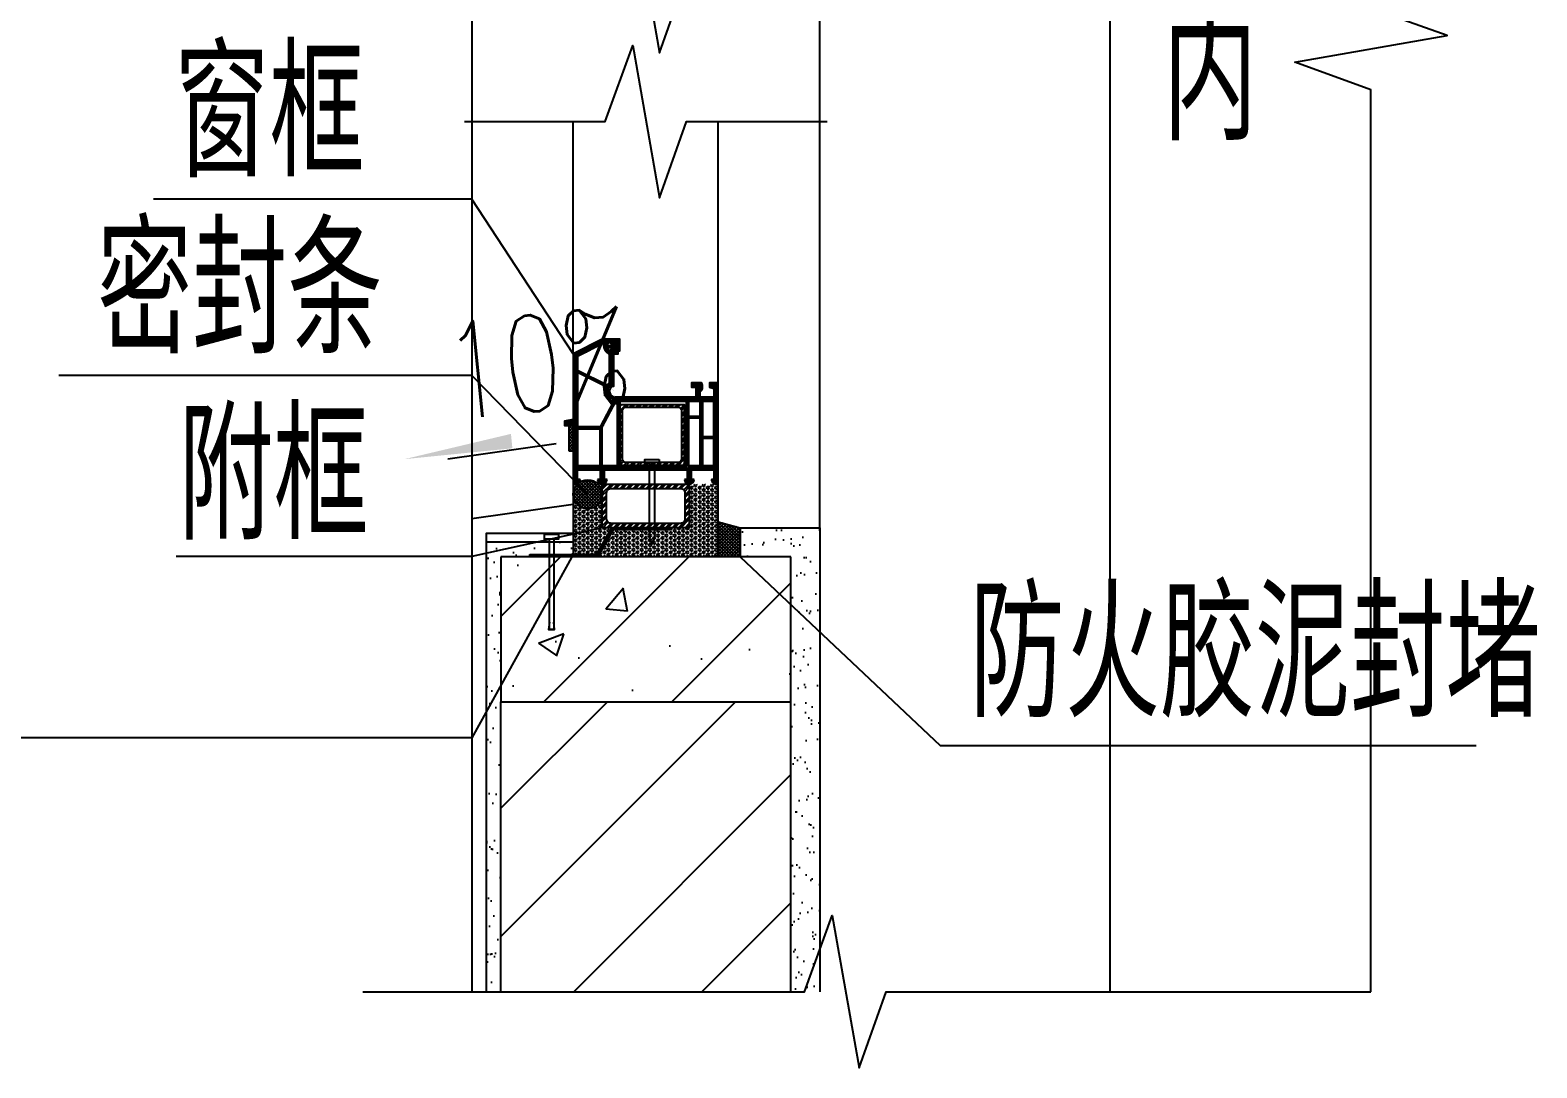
# Model space of a CAD drawing. Extents: x 1738711 to 2346805, y 1189731 to 2516152.
# Drawn here: x 2231741 to 2235688, y 2379147 to 2381866 of the extents above; entities that cross this region are included whole.
import ezdxf

# ---------------------------------------------------------------- set-up
doc = ezdxf.new("R2010")
doc.units = 0
doc.header["$LTSCALE"] = 1000
doc.header["$MEASUREMENT"] = 0
for name, color, linetype in [('COLUMN', 9, 'Continuous'), ('DIM_LEAD', 3, 'Continuous'), ('DIM_SYMB', 3, 'Continuous'), ('HATCH', 9, 'Continuous'), ('Look_line【看线、投影线】', 4, 'Continuous'), ('Nail', 204, 'Continuous'), ('PUB_HATCH', 8, 'Continuous'), ('PUB_TEXT', 7, 'Continuous'), ('SURFACE', 6, 'Continuous'), ('WALL', 40, 'Continuous'), ('WINDOW', 144, 'Continuous'), ('墙身-粉刷面', 124, 'Continuous')]:
    doc.layers.add(name, color=color, linetype=linetype)
doc.styles.add('_TCH_DIM', font='SIMPLEX', dxfattribs={"bigfont": 'GBCBIG'})
doc.styles.add('TSSD_Dimension', font='tssdeng.shx', dxfattribs={"width": 0.7, "bigfont": 'Hztxt.shx'})
pattern_1 = [(37.5, (-536011.304, 2716213.26), (-2.3937476, 73.2193032), [0, -57.76, 0, -64.6, 0, -61.75]), (7.5, (-536011.3, 2716213.26), (67.2515148, 107.2415505), [0, -31.16, 0, -52.06, 0, -19.95]), (327.5, (-536058.044, 2716213.26), (118.3373907, 0.215044), [0, -19, 0, -68.4, 0, -89.3]), (317.5, (-536058.04, 2716213.26), (114.232811, 33.3516715), [0, -9.5, 0, -44.84, 0, -51.3])]
pattern_2 = [(4e-38, (2139871.282, 2290212.8845), (0, 6.2691564), [3.6195, -7.239]), (120, (2139871.282, 2290212.8845), (-5.4292487, -3.1345782), [3.6195, -7.239]), (60, (2139874.9015, 2290212.8845), (-5.4292487, 3.1345782), [3.6195, -7.239])]
pattern_3 = [(45, (2139871.282, 2290212.884), (-8.5312433, 8.5312433), []), (45, (2139871.282, 2290218.917), (-8.5312433, 8.5312433), [])]
pattern_4 = [(45, (2139871.282, 2290212.8845), (-4.26562166, 4.26562166), []), (45, (2139871.282, 2290215.901), (-4.26562166, 4.26562166), [])]

# ---------------------------------------------------------------- blocks, each defined once
blk = doc.blocks.new('nail 6')
at = {"layer": 'Nail'}
blk.add_lwpolyline([(24412.6, 26821), (24412.1, 26826), (24416.1, 26826), (24415.6, 26821)], dxfattribs=at)
for points in [[(24412.6, 26763.5), (24415.6, 26763.5), (24415.6, 26826), (24412.6, 26826)], [(24409.1, 26760.5), (24409.1, 26763.5), (24419.1, 26763.5), (24419.1, 26760.5)]]:
    blk.add_lwpolyline(points, close=True, dxfattribs=at)
blk = doc.blocks.new('nail 7')
at = {"layer": 'Nail'}
blk.add_lwpolyline([(24609.9, 23823.2), (24609.9, 23821.2), (24599.9, 23821.2), (24599.9, 23823.2)], close=True, dxfattribs=at)
blk.add_lwpolyline([(24602.9, 23821.2), (24602.9, 23769.7), (24604.9, 23764.7), (24606.9, 23769.7), (24606.9, 23821.2)], dxfattribs=at)

msp = doc.modelspace()

# ---------------------------------------------------------------- hatches: boundary and pattern name
at = {"layer": 'DIM_SYMB'}
msp.add_hatch(color=256, dxfattribs=at).paths.add_polyline_path([(2232720.8, 2380742), (2233004.3, 2380770.5), (2233000.5, 2380808.3)])
at = {"layer": 'HATCH'}
h = msp.add_hatch(dxfattribs=at)
h.set_pattern_fill('STEEL', color=256, scale=3.8, style=0)
h.set_pattern_definition(pattern_4)
edge = h.paths.add_edge_path()
edge.add_ellipse((2233258.8, 2381037.5), major_axis=(0, 13.3), ratio=0.797656, start_angle=282.3734, end_angle=540)
edge.add_ellipse((2233258.8, 2381037.5), major_axis=(0, 13.3), ratio=0.797656, start_angle=180, end_angle=194.024)
edge.add_line((2233261.4, 2381024.6), (2233262.1, 2381024.2))
edge.add_line((2233262.1, 2381024.2), (2233258.8, 2381024.2))
edge.add_ellipse((2233258.8, 2381037.5), major_axis=(0, 13.3), ratio=0.797656, start_angle=-77.6266, end_angle=180, ccw=False)
edge.add_line((2233269.2, 2381040.3), (2233270.2, 2381040.3))
edge.add_line((2233270.2, 2381040.3), (2233270.2, 2381056.5))
edge.add_line((2233270.2, 2381056.5), (2233239.8, 2381056.5))
edge.add_line((2233239.8, 2381056.5), (2233163.8, 2381018.5))
edge.add_line((2233163.8, 2381018.5), (2233163.8, 2380845.6))
edge.add_line((2233163.8, 2380845.6), (2233141, 2380841.8))
edge.add_line((2233141, 2380841.8), (2233141, 2380830.4))
edge.add_line((2233141, 2380830.4), (2233163.8, 2380830.4))
edge.add_line((2233163.8, 2380830.4), (2233163.8, 2380677.9))
edge.add_arc((2233169.5, 2380688.9), 12.4, 242.6455, 360)
edge.add_line((2233181.9, 2380688.9), (2233175.2, 2380688.9))
edge.add_line((2233175.2, 2380688.9), (2233175.2, 2380714.5))
edge.add_line((2233175.2, 2380714.5), (2233234.1, 2380714.5))
edge.add_line((2233234.1, 2380714.5), (2233234.1, 2380688.9))
edge.add_line((2233234.1, 2380688.9), (2233227.4, 2380688.9))
edge.add_arc((2233239.8, 2380688.9), 12.4, 180, 360)
edge.add_line((2233252.2, 2380688.9), (2233245.5, 2380688.9))
edge.add_line((2233245.5, 2380688.9), (2233245.5, 2380714.5))
edge.add_line((2233245.5, 2380714.5), (2233462.1, 2380714.5))
edge.add_line((2233462.1, 2380714.5), (2233462.1, 2380688.9))
edge.add_line((2233462.1, 2380688.9), (2233455.4, 2380688.9))
edge.add_arc((2233467.8, 2380688.9), 12.4, 180, 360)
edge.add_line((2233480.2, 2380688.9), (2233473.5, 2380688.9))
edge.add_line((2233473.5, 2380688.9), (2233473.5, 2380714.5))
edge.add_line((2233473.5, 2380714.5), (2233532.4, 2380714.5))
edge.add_line((2233532.4, 2380714.5), (2233532.4, 2380688.9))
edge.add_line((2233532.4, 2380688.9), (2233525.7, 2380688.9))
edge.add_arc((2233538.1, 2380688.9), 12.4, 180, 297.3545)
edge.add_line((2233543.8, 2380677.9), (2233543.8, 2380942.5))
edge.add_line((2233543.8, 2380942.5), (2233521, 2380942.5))
edge.add_line((2233521, 2380942.5), (2233521, 2380931.1))
edge.add_line((2233521, 2380931.1), (2233532.4, 2380927.3))
edge.add_line((2233532.4, 2380927.3), (2233532.4, 2380904.5))
edge.add_line((2233532.4, 2380904.5), (2233496.3, 2380904.5))
edge.add_line((2233496.3, 2380904.5), (2233496.3, 2380920.8))
edge.add_arc((2233496.3, 2380926.5), 5.7, 270, 360)
edge.add_line((2233502, 2380926.5), (2233502, 2380936.8))
edge.add_arc((2233496.3, 2380936.8), 5.7, 0, 90)
edge.add_line((2233496.3, 2380942.5), (2233473.5, 2380942.5))
edge.add_line((2233473.5, 2380942.5), (2233473.5, 2380931.1))
edge.add_line((2233473.5, 2380931.1), (2233484.9, 2380931.1))
edge.add_line((2233484.9, 2380931.1), (2233484.9, 2380904.5))
edge.add_line((2233484.9, 2380904.5), (2233272.7, 2380904.5))
edge.add_arc((2233274.6, 2380920.2), 15.9, 125.2933, 263.2382, ccw=False)
edge.add_line((2233265.4, 2380933.2), (2233270.2, 2380933.2))
edge.add_line((2233270.2, 2380933.2), (2233270.2, 2381018.5))
edge.add_line((2233270.2, 2381018.5), (2233277.8, 2381018.5))
edge.add_line((2233277.8, 2381018.5), (2233277.8, 2381052.7))
edge.add_line((2233277.8, 2381052.7), (2233281.6, 2381052.7))
edge.add_line((2233281.6, 2381052.7), (2233281.6, 2381029.9))
edge.add_line((2233281.6, 2381029.9), (2233277.8, 2381029.9))
edge.add_line((2233277.8, 2381029.9), (2233277.8, 2381018.5))
edge.add_line((2233277.8, 2381018.5), (2233281.6, 2381018.5))
edge.add_line((2233281.6, 2381018.5), (2233281.6, 2381026.1))
edge.add_line((2233281.6, 2381026.1), (2233285.4, 2381026.1))
edge.add_line((2233285.4, 2381026.1), (2233285.4, 2381056.5))
edge.add_line((2233285.4, 2381056.5), (2233270.2, 2381056.5))
edge.add_line((2233270.2, 2381056.5), (2233270.2, 2381040.3))
edge.add_line((2233270.2, 2381040.3), (2233269.2, 2381040.3))
edge = h.paths.add_edge_path(flags=16)
edge.add_line((2233269.2, 2380893.5), (2233233.9, 2380826.6))
edge.add_line((2233233.9, 2380826.6), (2233175.2, 2380826.6))
edge.add_line((2233175.2, 2380826.6), (2233175.2, 2380820.9))
edge.add_line((2233175.2, 2380820.9), (2233234.1, 2380820.9))
edge.add_line((2233234.1, 2380820.9), (2233234.1, 2380744.9))
edge.add_line((2233234.1, 2380744.9), (2233234.1, 2380725.9))
edge.add_line((2233234.1, 2380725.9), (2233239.8, 2380725.9))
edge.add_line((2233239.8, 2380725.9), (2233239.8, 2380744.9))
edge.add_line((2233239.8, 2380744.9), (2233239.8, 2380825.6))
edge.add_line((2233239.8, 2380825.6), (2233275.4, 2380893.1))
edge.add_line((2233275.4, 2380893.1), (2233279.7, 2380893.1))
edge.add_line((2233279.7, 2380893.1), (2233279.7, 2380725.9))
edge.add_line((2233279.7, 2380725.9), (2233175.2, 2380725.9))
edge.add_line((2233175.2, 2380725.9), (2233175.2, 2380968.8))
edge.add_line((2233175.2, 2380968.8), (2233249.8, 2380931.5))
edge.add_arc((2233274.6, 2380920.2), 27.3, 155.5401, 258.4887)
edge = h.paths.add_edge_path(flags=16)
edge.add_ellipse((2233258.8, 2381045.1), major_axis=(0, 26.6), ratio=0.613114, start_angle=90, end_angle=180)
edge.add_line((2233258.8, 2381018.5), (2233258.8, 2380942.5))
edge.add_arc((2233274.6, 2380920.2), 27.3, 125.2933, 143.5098)
edge.add_line((2233252.7, 2380936.5), (2233175.2, 2380975.2))
edge.add_line((2233175.2, 2380975.2), (2233175.2, 2381011.5))
edge.add_line((2233175.2, 2381011.5), (2233242.5, 2381045.1))
edge = h.paths.add_edge_path(flags=16)
edge.add_ellipse((2233258.8, 2381037.5), major_axis=(0, 13.3), ratio=0.797656, start_angle=225.9812, end_angle=257.6262)
edge.add_line((2233269.2, 2381034.6), (2233270.2, 2381034.6))
edge.add_line((2233270.2, 2381034.6), (2233270.2, 2381026.1))
edge.add_line((2233270.2, 2381026.1), (2233266.5, 2381028.3))
edge = h.paths.add_edge_path(flags=16)
edge.add_spline(control_points=[(2233265.3, 2381034.6), (2233265.3, 2381034.5), (2233265.3, 2381034.4), (2233264.9, 2381032.9), (2233264.3, 2381031.6), (2233262.8, 2381029.6), (2233261.9, 2381028.9), (2233260.2, 2381028.1), (2233259.3, 2381027.9), (2233257.6, 2381028.1), (2233256.7, 2381028.4), (2233255, 2381029.6), (2233254.2, 2381030.5), (2233253, 2381032.5), (2233252.6, 2381033.5), (2233252.4, 2381034.6)], knot_values=[8.136509, 8.136509, 8.136509, 8.136509, 8.175071, 8.175071, 8.614206, 8.614206, 9.053341, 9.053341, 9.492476, 9.492476, 9.931611, 9.931611, 10.370747, 10.370747, 10.713099, 10.713099, 10.713099, 10.713099], degree=3, periodic=0)
edge.add_spline(control_points=[(2233252.4, 2381034.6), (2233252.3, 2381035), (2233252.2, 2381035.3), (2233252, 2381037.1), (2233252, 2381038.6), (2233252.3, 2381040.2), (2233252.3, 2381040.3), (2233252.4, 2381040.3)], knot_values=[7.571521, 7.571521, 7.571521, 7.571521, 7.668304, 7.668304, 8.107439, 8.107439, 8.136509, 8.136509, 8.136509, 8.136509], degree=3, periodic=0)
edge.add_spline(control_points=[(2233252.4, 2381040.3), (2233252.7, 2381041.7), (2233253.2, 2381042.9), (2233254.6, 2381045), (2233255.4, 2381045.8), (2233257.1, 2381046.8), (2233258, 2381047), (2233258.8, 2381047)], knot_values=[6.283185, 6.283185, 6.283185, 6.283185, 6.69325, 6.69325, 7.132386, 7.132386, 7.571521, 7.571521, 7.571521, 7.571521], degree=3, periodic=0)
edge.add_spline(control_points=[(2233258.8, 2381047), (2233259.1, 2381047), (2233259.4, 2381047), (2233260.5, 2381046.8), (2233261.4, 2381046.4), (2233263.1, 2381045), (2233263.8, 2381044), (2233264.8, 2381042.1), (2233265.1, 2381041.2), (2233265.3, 2381040.3)], knot_values=[4.994926, 4.994926, 4.994926, 4.994926, 5.130218, 5.130218, 5.569354, 5.569354, 6.008489, 6.008489, 6.283185, 6.283185, 6.283185, 6.283185], degree=3, periodic=0)
edge.add_line((2233265.3, 2381040.3), (2233252.4, 2381040.3))
edge.add_line((2233252.4, 2381040.3), (2233252.4, 2381034.6))
edge.add_line((2233252.4, 2381034.6), (2233265.3, 2381034.6))
h.paths.add_polyline_path([(2233465.9, 2380893.1), (2233496.3, 2380893.1), (2233496.3, 2380855.1), (2233465.9, 2380855.1)], flags=16)
h.paths.add_polyline_path([(2233465.9, 2380849.4), (2233496.3, 2380849.4), (2233496.3, 2380725.9), (2233465.9, 2380725.9)], flags=16)
h.paths.add_polyline_path([(2233502, 2380893.1), (2233532.4, 2380893.1), (2233532.4, 2380801.9), (2233502, 2380801.9)], flags=16)
h.paths.add_polyline_path([(2233502, 2380796.2), (2233532.4, 2380796.2), (2233532.4, 2380725.9), (2233502, 2380725.9)], flags=16)
h.paths.add_polyline_path([(2233285.4, 2380893.1), (2233460.2, 2380893.1), (2233460.2, 2380725.9), (2233285.4, 2380725.9)], flags=16)
h = msp.add_hatch(dxfattribs=at)
h.set_pattern_fill('STEEL', color=256, scale=7.6, style=0)
h.set_pattern_definition(pattern_3)
h.paths.add_polyline_path([(2233454.5, 2380885.5), (2233285.4, 2380885.5), (2233285.4, 2380725.9), (2233454.5, 2380725.9)])
h.paths.add_polyline_path([(2233439.3, 2380877.9, -0.414214), (2233446.9, 2380870.3), (2233446.9, 2380741.1, -0.414214), (2233439.3, 2380733.5), (2233300.6, 2380733.5, -0.414214), (2233293, 2380741.1), (2233293, 2380870.3, -0.414214), (2233300.6, 2380877.9)], flags=16)
h = msp.add_hatch(dxfattribs=at)
h.set_pattern_fill('STEEL', color=256, scale=7.6, style=0)
h.set_pattern_definition(pattern_3)
h.paths.add_polyline_path([(2233239.8, 2380562.5), (2233467.8, 2380562.5), (2233467.8, 2380676.5), (2233239.8, 2380676.5)])
h.paths.add_polyline_path([(2233262.6, 2380665.1, 0.414214), (2233251.2, 2380653.7), (2233251.2, 2380585.3, 0.414214), (2233262.6, 2380573.9), (2233445, 2380573.9, 0.414214), (2233456.4, 2380585.3), (2233456.4, 2380653.7, 0.414214), (2233445, 2380665.1)], flags=16)
h = msp.add_hatch(dxfattribs=at)
h.set_pattern_fill('STEEL', color=256, scale=3.8, style=0)
h.set_pattern_definition(pattern_4)
h.paths.add_polyline_path([(2233112.5, 2380492.2), (2233112.5, 2380486.5), (2233227.8, 2380486.5), (2233268.3, 2380556.8), (2233420.3, 2380556.8), (2233420.3, 2380562.5), (2233265.1, 2380562.5), (2233224.5, 2380492.2)])
h.paths.add_polyline_path([(2233101.1, 2380492.2), (2233101.1, 2380486.5), (2233112.5, 2380486.5), (2233112.5, 2380492.2)])
h.paths.add_polyline_path([(2233101.1, 2380486.5), (2233101.1, 2380492.2), (2233087.8, 2380492.2), (2233049.8, 2380492.2), (2233049.8, 2380486.5)])
at = {"layer": 'PUB_HATCH'}
h = msp.add_hatch(dxfattribs=at)
h.set_pattern_fill('粉刷', color=256, scale=19, style=0)
h.set_pattern_definition(pattern_1)
h.paths.add_polyline_path([(2233809.8, 2380562.5), (2233600.8, 2380562.5), (2233600.8, 2380486.5), (2233733.8, 2380486.5), (2233733.8, 2380106.5), (2233733.8, 2379346.5), (2233809.8, 2379346.5)])
h = msp.add_hatch(dxfattribs=at)
h.set_pattern_fill('粉刷', color=256, scale=19, style=0)
h.set_pattern_definition(pattern_1)
h.paths.add_polyline_path([(2233163.8, 2380524.5), (2232935.8, 2380524.5), (2232935.8, 2379346.5), (2232973.8, 2379346.5), (2232973.8, 2380106.5), (2232973.8, 2380486.5), (2233049.8, 2380486.5), (2233049.8, 2380492.2), (2233087.8, 2380492.2), (2233087.8, 2380503.6), (2233125.8, 2380503.6), (2233125.8, 2380492.2), (2233163.8, 2380492.2)])
h = msp.add_hatch(dxfattribs=at)
h.set_pattern_fill('钢筋混凝土', color=256, scale=95, style=0)
h.set_pattern_definition([(45, (-390664.92, 2761771), (-167.93786, 167.93786), []), (50, (-390664.9, 2761771), (681.39717, -59.61453), [71.25, -783.75]), (355, (-390664.9, 2761771), (-131.81377, 714.58253), [57, -627]), (100.4514, (-390608.13, 2761766), (549.58391, 654.96756), [60.55318, -666.085]), (46.1842, (-390664.9, 2761961), (1013.879, -157.24306), [106.875, -1175.625]), (96.6356, (-390580.4, 2761947.9), (887.92957, 925.41198), [90.82977, -999.12735]), (351.1842, (-390664.9, 2761961), (887.92885, 925.41267), [85.5, -940.5]), (21, (-390569.9, 2761913.5), (567.0617, -382.48795), [71.25, -783.75]), (326, (-390569.9, 2761913.5), (231.14957, 688.89254), [57, -627]), (71.4514, (-390522.66, 2761881.6), (798.2115, 306.40397), [60.55318, -666.085]), (37.5, (-390664.92, 2761771), (11.551863, 316.249161), [0, -619.4, 0, -636.5, 0, -629.375]), (7.5, (-390664.9, 2761771), (249.91606, 374.691126), [0, -362.9, 0, -605.15, 0, -239.875]), (327.5, (-390876.77, 2761771), (507.131314, -21.427128), [0, -237.5, 0, -741, 0, -983.25]), (317.5, (-390971.77, 2761771), (554.02686, 95.09973), [0, -308.75, 0, -492.1, 0, -698.25])])
h.paths.add_polyline_path([(2232973.8, 2380106.5), (2233733.8, 2380106.5), (2233733.8, 2380486.5), (2232973.8, 2380486.5)])
h = msp.add_hatch(dxfattribs=at)
h.set_pattern_fill('普通砖', color=256, scale=95, style=0)
h.set_pattern_definition([(45, (-390664.92, 2761941.53), (-167.937928, 167.937928), [])])
h.paths.add_polyline_path([(2233733.8, 2380106.5), (2232973.8, 2380106.5), (2232973.8, 2379346.5), (2233733.8, 2379346.5)])
at = {"layer": 'WINDOW'}
h = msp.add_hatch(dxfattribs=at)
h.set_pattern_fill('ANSI37', color=256, scale=3.8, style=0)
h.set_pattern_definition([(45, (2139871.282, 2290288.8845), (-4.26562166, 4.26562166), []), (135, (2139871.282, 2290288.8845), (-4.26562166, -4.26562166), [])])
h.paths.add_polyline_path([(2233163.8, 2380830.4), (2233152.4, 2380830.4), (2233152.4, 2380764), (2233163.8, 2380764)])
h = msp.add_hatch(dxfattribs=at)
h.set_pattern_fill('ANSI37', color=256, scale=3.8, style=0)
h.set_pattern_definition([(45, (2139871.282, 2290186.37), (-4.26562166, 4.26562166), []), (135, (2139871.282, 2290186.37), (-4.26562166, -4.26562166), [])])
h.paths.add_polyline_path([(2233163.8, 2380650, 1), (2233239.8, 2380650, 1)])
h = msp.add_hatch(dxfattribs=at)
h.set_pattern_fill('HEX', color=256, scale=3.8, style=0)
h.set_pattern_definition(pattern_2)
h.paths.add_polyline_path([(2233543.8, 2380676.5), (2233467.8, 2380676.5), (2233467.8, 2380562.5), (2233420.3, 2380562.5), (2233420.3, 2380556.8), (2233268.3, 2380556.8), (2233227.8, 2380486.5), (2233543.8, 2380486.5)])
h = msp.add_hatch(dxfattribs=at)
h.set_pattern_fill('HEX', color=256, scale=3.8, style=0)
h.set_pattern_definition(pattern_2)
h.paths.add_polyline_path([(2233265.1, 2380562.5), (2233239.8, 2380562.5), (2233239.8, 2380649.9, -1), (2233163.8, 2380649.9), (2233163.8, 2380492.2), (2233224.5, 2380492.2)])
h = msp.add_hatch(dxfattribs=at)
h.set_pattern_fill('ANSI37', color=256, scale=3.8, style=0)
h.set_pattern_definition([(45, (2139871.282, 2290136.8845), (-4.26562166, 4.26562166), []), (135, (2139871.282, 2290136.8845), (-4.26562166, -4.26562166), [])])
h.paths.add_polyline_path([(2233600.8, 2380562.5), (2233543.8, 2380577.8), (2233543.8, 2380486.5), (2233600.8, 2380486.5)])

# ---------------------------------------------------------------- linework, layer by layer
at = {"layer": 'COLUMN'}
for p, q in [((2233733.8, 2380486.5, -6.5), (2232973.8, 2380486.5, -6.5)), ((2232973.8, 2380486.5, -6.5), (2232973.8, 2380106.5, -6.5)), ((2233733.8, 2380106.5, -6.5), (2233733.8, 2380486.5, -6.5)), ((2232973.8, 2380106.5, -6.5), (2233733.8, 2380106.5, -6.5))]:
    msp.add_line(p, q, dxfattribs=at)
at = {"layer": 'DIM_LEAD'}
for p, q in [((2232897.8, 2381423.7, -6.5), (2232063.9, 2381423.7, -6.5)), ((2233163.8, 2381018.5, -6.5), (2232897.8, 2381423.7, -6.5)), ((2232897.8, 2380961.3, -6.5), (2231816.2, 2380961.3, -6.5)), ((2233201.8, 2380649.9, -6.5), (2232897.8, 2380961.3, -6.5)), ((2233239.8, 2380562.5, -6.5), (2232897.8, 2380486.9, -6.5)), ((2232897.8, 2380486.9, -6.5), (2232122.9, 2380486.9, -6.5)), ((2233163.8, 2380492.2, -6.5), (2232897.8, 2380011.5, -6.5)), ((2233600.8, 2380486.5, -6.5), (2234125.2, 2379992.1, -6.5)), ((2232897.8, 2380011.5, -6.5), (2228172.8, 2380011.5, -6.5)), ((2234125.2, 2379992.1, -6.5), (2235529.4, 2379992.1, -6.5))]:
    msp.add_line(p, q, dxfattribs=at)
at = {"layer": 'DIM_SYMB', "elevation": -6.5}
for points in [[(2235253.8, 2379346.5), (2235253.8, 2381709.6), (2235054.3, 2381782.2), (2235453.3, 2381852.6), (2235253.8, 2381923.4), (2235253.8, 2384286.5)], [(2232878.8, 2382006.5), (2233247, 2382006.5), (2233319.6, 2382206), (2233389.9, 2381807), (2233460.7, 2382006.5), (2233828.8, 2382006.5)], [(2232878.8, 2381626.5), (2233247, 2381626.5), (2233319.6, 2381826), (2233389.9, 2381427), (2233460.7, 2381626.5), (2233828.8, 2381626.5)], [(2233118.7, 2380782), (2232834.8, 2380742)], [(2232612.8, 2379346.5), (2233769.5, 2379346.5), (2233842.1, 2379546), (2233912.4, 2379147), (2233983.2, 2379346.5), (2235253.8, 2379346.5)]]:
    msp.add_lwpolyline(points, dxfattribs=at)
at = {"layer": 'Look_line【看线、投影线】', "ltscale": 0.2, "elevation": -6.5}
for points in [[(2234569.8, 2384286.5), (2234569.8, 2379346.5)], [(2232897.8, 2383070.5), (2232897.8, 2380585.4)], [(2233809.8, 2380562.5), (2233809.8, 2383070.5)]]:
    msp.add_lwpolyline(points, dxfattribs=at)
at = {"layer": 'WALL'}
for p, q in [((2232973.8, 2379346.5, -6.5), (2232973.8, 2380106.5, -6.5)), ((2233733.8, 2379346.5, -6.5), (2233733.8, 2380106.5, -6.5)), ((2232973.8, 2379346.5, -6.5), (2233733.8, 2379346.5, -6.5))]:
    msp.add_line(p, q, dxfattribs=at)
at = {"layer": 'WINDOW'}
for p, q in [((2233163.8, 2381018.5, -6.5), (2233163.8, 2381626.5, -6.5)), ((2233543.8, 2380942.5, -6.5), (2233543.8, 2381626.5, -6.5)), ((2233270.2, 2381040.3, -6.5), (2233270.2, 2381056.5, -6.5)), ((2233277.8, 2381029.9, -6.5), (2233281.6, 2381052.7, -6.5)), ((2233252.4, 2381040.3, -6.5), (2233265.3, 2381040.3, -6.5)), ((2233252.4, 2381040.3, -6.5), (2233252.4, 2381034.6, -6.5)), ((2233252.4, 2381034.6, -6.5), (2233265.3, 2381034.6, -6.5)), ((2233258.8, 2381024.2, -6.5), (2233262.1, 2381024.2, -6.5)), ((2233258.8, 2380942.5, -6.5), (2233258.8, 2381018.5, -6.5)), ((2233261.4, 2381024.6, -6.5), (2233262.1, 2381024.2, -6.5)), ((2233266.5, 2381028.3, -6.5), (2233270.2, 2381026.1, -6.5)), ((2233269.2, 2381040.3, -6.5), (2233270.2, 2381040.3, -6.5)), ((2233269.2, 2381034.6, -6.5), (2233270.2, 2381034.6, -6.5)), ((2233270.2, 2381026.1, -6.5), (2233270.2, 2381034.6, -6.5)), ((2233270.2, 2381018.5, -6.5), (2233277.8, 2381018.5, -6.5))]:
    msp.add_line(p, q, dxfattribs=at)
at = {"layer": 'WINDOW', "elevation": -6.5}
for points in [[(2233277.8, 2381018.5), (2233281.6, 2381018.5), (2233281.6, 2381026.1), (2233285.4, 2381026.1), (2233285.4, 2381056.5), (2233239.8, 2381056.5), (2233163.8, 2381018.5), (2233163.8, 2380845.6), (2233141, 2380841.8), (2233141, 2380830.4), (2233163.8, 2380830.4), (2233163.8, 2380492.2)], [(2233277.8, 2381029.9), (2233277.8, 2381029.9), (2233277.8, 2381029.9), (2233281.6, 2381029.9), (2233281.6, 2381052.7), (2233277.8, 2381052.7)], [(2233277.8, 2381052.7), (2233277.8, 2381018.5)], [(2233242.5, 2381045.1), (2233175.2, 2381011.5), (2233175.2, 2380975.2), (2233252.7, 2380936.5)], [(2233265.4, 2380933.2), (2233270.2, 2380933.2), (2233270.2, 2381018.5)], [(2233249.8, 2380931.5), (2233175.2, 2380968.8), (2233175.2, 2380826.6)], [(2233269.2, 2380893.5), (2233233.9, 2380826.6), (2233175.2, 2380826.6)], [(2233239.8, 2380725.9), (2233239.8, 2380744.9), (2233239.8, 2380825.6), (2233275.4, 2380893.1)], [(2233239.8, 2380725.9), (2233279.7, 2380725.9), (2233279.7, 2380893.1), (2233275.4, 2380893.1)], [(2233285.4, 2380725.9), (2233460.2, 2380725.9), (2233460.2, 2380893.1), (2233285.4, 2380893.1), (2233285.4, 2380725.9)], [(2233496.3, 2380855.1), (2233496.3, 2380893.1), (2233465.9, 2380893.1), (2233465.9, 2380855.1), (2233496.3, 2380855.1)], [(2233532.4, 2380801.9), (2233532.4, 2380893.1), (2233502, 2380893.1), (2233502, 2380801.9), (2233532.4, 2380801.9)], [(2233234.1, 2380725.9), (2233234.1, 2380744.9), (2233234.1, 2380820.9), (2233175.2, 2380820.9)], [(2233175.2, 2380820.9), (2233175.2, 2380725.9), (2233234.1, 2380725.9)], [(2233465.9, 2380849.4), (2233465.9, 2380725.9), (2233496.3, 2380725.9), (2233496.3, 2380849.4), (2233465.9, 2380849.4)], [(2233532.4, 2380796.2), (2233502, 2380796.2), (2233502, 2380725.9), (2233532.4, 2380725.9), (2233532.4, 2380796.2)], [(2233181.9, 2380688.9), (2233175.2, 2380688.9), (2233175.2, 2380714.5), (2233234.1, 2380714.5), (2233234.1, 2380688.9), (2233227.4, 2380688.9)], [(2233252.2, 2380688.9), (2233245.5, 2380688.9), (2233245.5, 2380714.5), (2233462.1, 2380714.5), (2233462.1, 2380688.9), (2233455.4, 2380688.9)], [(2233480.2, 2380688.9), (2233473.5, 2380688.9), (2233473.5, 2380714.5), (2233532.4, 2380714.5), (2233532.4, 2380688.9), (2233525.7, 2380688.9)], [(2233543.8, 2380577.8), (2233600.8, 2380562.5), (2233600.8, 2380486.5), (2233543.8, 2380486.5), (2233543.8, 2380577.8)], [(2233049.8, 2380492.2), (2233224.5, 2380492.2), (2233265.1, 2380562.5), (2233420.3, 2380562.5), (2233420.3, 2380556.8), (2233268.3, 2380556.8), (2233227.8, 2380486.5), (2233049.8, 2380486.5), (2233049.8, 2380492.2)]]:
    msp.add_lwpolyline(points, dxfattribs=at)
msp.add_lwpolyline([(2233543.8, 2380486.5), (2233543.8, 2380942.5), (2233521, 2380942.5), (2233521, 2380931.1), (2233532.4, 2380927.3), (2233532.4, 2380904.5), (2233496.3, 2380904.5), (2233496.3, 2380920.8, 0.414214), (2233502, 2380926.5), (2233502, 2380936.8, 0.414214), (2233496.3, 2380942.5), (2233473.5, 2380942.5), (2233473.5, 2380931.1), (2233484.9, 2380931.1), (2233484.9, 2380904.5), (2233272.7, 2380904.5)], format="xyb", dxfattribs=at)
for points in [[(2233285.4, 2380885.5), (2233454.5, 2380885.5), (2233454.5, 2380725.9), (2233285.4, 2380725.9)], [(2233152.4, 2380764), (2233163.8, 2380764), (2233163.8, 2380830.4), (2233152.4, 2380830.4)], [(2233239.8, 2380676.5), (2233467.8, 2380676.5), (2233467.8, 2380562.5), (2233239.8, 2380562.5)]]:
    msp.add_lwpolyline(points, close=True, dxfattribs=at)
for points in [[(2233300.6, 2380877.9), (2233439.3, 2380877.9, -0.414214), (2233446.9, 2380870.3), (2233446.9, 2380741.1, -0.414214), (2233439.3, 2380733.5), (2233300.6, 2380733.5, -0.414214), (2233293, 2380741.1), (2233293, 2380870.3, -0.414214)], [(2233262.6, 2380665.1), (2233445, 2380665.1, -0.414214), (2233456.4, 2380653.7), (2233456.4, 2380585.3, -0.414214), (2233445, 2380573.9), (2233262.6, 2380573.9, -0.414214), (2233251.2, 2380585.3), (2233251.2, 2380653.7, -0.414214)]]:
    msp.add_lwpolyline(points, format="xyb", close=True, dxfattribs=at)
at = {"layer": 'WINDOW'}
msp.add_circle((2233201.8, 2380649.9, -6.5), 38, dxfattribs=at)
for centre, radius, start, end in [((2233274.6, 2380920.2, -6.5), 27.3, 155.5401, 258.4887), ((2233274.6, 2380920.2, -6.5), 27.3, 125.2933, 143.5098), ((2233274.6, 2380920.2, -6.5), 15.9, 125.2933, 264.8436), ((2233169.5, 2380688.9, -6.5), 12.4, 242.6455, 0), ((2233239.8, 2380688.9, -6.5), 12.4, 180, 0), ((2233467.8, 2380688.9, -6.5), 12.4, 180, 0), ((2233538.1, 2380688.9, -6.5), 12.4, 180, 297.3545)]:
    msp.add_arc(centre, radius, start, end, dxfattribs=at)
for centre, major_axis, ratio, start_param, end_param in [((2233258.8, 2381037.5, -6.5), (0, 13.3), 0.797656, -1.354839, 3.386358), ((2233258.8, 2381045.1, -6.5), (0, 26.6), 0.613114, 1.570796, 3.141593), ((2233258.8, 2381037.5, -6.5), (0, 13.3), 0.797656, 3.944116, 4.496425)]:
    msp.add_ellipse(centre, major_axis=major_axis, ratio=ratio, start_param=start_param, end_param=end_param, dxfattribs=at)
msp.add_open_spline([(2233265.3, 2381040.3, -6.5), (2233265.1, 2381041.2, -6.5), (2233264.8, 2381042.1, -6.5), (2233263.8, 2381044, -6.5), (2233263.1, 2381045, -6.5), (2233261.4, 2381046.4, -6.5), (2233260.5, 2381046.8, -6.5), (2233259.4, 2381047, -6.5), (2233259.1, 2381047, -6.5), (2233258.8, 2381047, -6.5), (2233258, 2381047, -6.5), (2233257.1, 2381046.8, -6.5), (2233255.4, 2381045.8, -6.5), (2233254.6, 2381045, -6.5), (2233253.1, 2381042.8, -6.5), (2233252.6, 2381041.5, -6.5), (2233252, 2381038.6, -6.5), (2233252, 2381037.1, -6.5), (2233252.4, 2381034.1, -6.5), (2233252.9, 2381032.8, -6.5), (2233254.2, 2381030.5, -6.5), (2233255, 2381029.6, -6.5), (2233256.7, 2381028.4, -6.5), (2233257.6, 2381028.1, -6.5), (2233259.3, 2381027.9, -6.5), (2233260.2, 2381028.1, -6.5), (2233261.9, 2381028.9, -6.5), (2233262.8, 2381029.6, -6.5), (2233264.3, 2381031.6, -6.5), (2233264.9, 2381032.9, -6.5), (2233265.3, 2381034.4, -6.5), (2233265.3, 2381034.5, -6.5), (2233265.3, 2381034.6, -6.5)], degree=3, knots=[4.994926, 4.994926, 4.994926, 4.994926, 5.269622, 5.269622, 5.708758, 5.708758, 6.147893, 6.147893, 6.283185, 6.283185, 6.283185, 6.722321, 6.722321, 7.161456, 7.161456, 7.600591, 7.600591, 8.039726, 8.039726, 8.478861, 8.478861, 8.917996, 8.917996, 9.357132, 9.357132, 9.796267, 9.796267, 10.235402, 10.235402, 10.674537, 10.674537, 10.713099, 10.713099, 10.713099, 10.713099], dxfattribs=at)
at = {"layer": '墙身-粉刷面', "elevation": -6.5}
for points in [[(2233163.8, 2380623.4), (2232897.8, 2380585.4), (2232897.8, 2379346.5)], [(2233163.8, 2380547.4), (2232935.8, 2380547.4), (2232935.8, 2379346.5)], [(2233600.8, 2380562.5), (2233809.8, 2380562.5), (2233809.8, 2379346.5)], [(2233163.8, 2380524.5), (2232935.8, 2380524.5), (2232935.8, 2379346.5)]]:
    msp.add_lwpolyline(points, dxfattribs=at)

# ---------------------------------------------------------------- block references
at = {"layer": 'SURFACE', "xscale": -3.8, "yscale": 3.8, "zscale": 3.8, "rotation": 180}
msp.add_blockref('nail 6', (2140333.2, 2482234.7, -6.5), dxfattribs=at)
at = {"layer": 'WALL', "xscale": 3.8, "yscale": 3.8, "zscale": 3.8}
msp.add_blockref('nail 7', (2139871.3, 2290212.9, -6.5), dxfattribs=at)

# ---------------------------------------------------------------- texts
at = {"style": 'TSSD_Dimension', "width": 0.75}
for s, p in [('内 ', (2234707.5, 2381578.3, -6.5)), ('窗框', (2232118.3, 2381481.7, -6.5)), ('密封条', (2231916, 2381018.4, -6.5)), ('附框', (2232129.2, 2380531.5, -6.5)), ('防火胶泥封堵', (2234201.9, 2380066.2, -6.5))]:
    msp.add_text(s, height=332.5, dxfattribs=at).set_placement(p)
at = {"layer": 'PUB_TEXT', "style": '_TCH_DIM', "width": 0.7}
msp.add_text('10%%%', height=252.53, rotation=5.7397, dxfattribs=at).set_placement((2232842.6, 2380844.8, -6.5))

doc.saveas('drawing.dxf')
